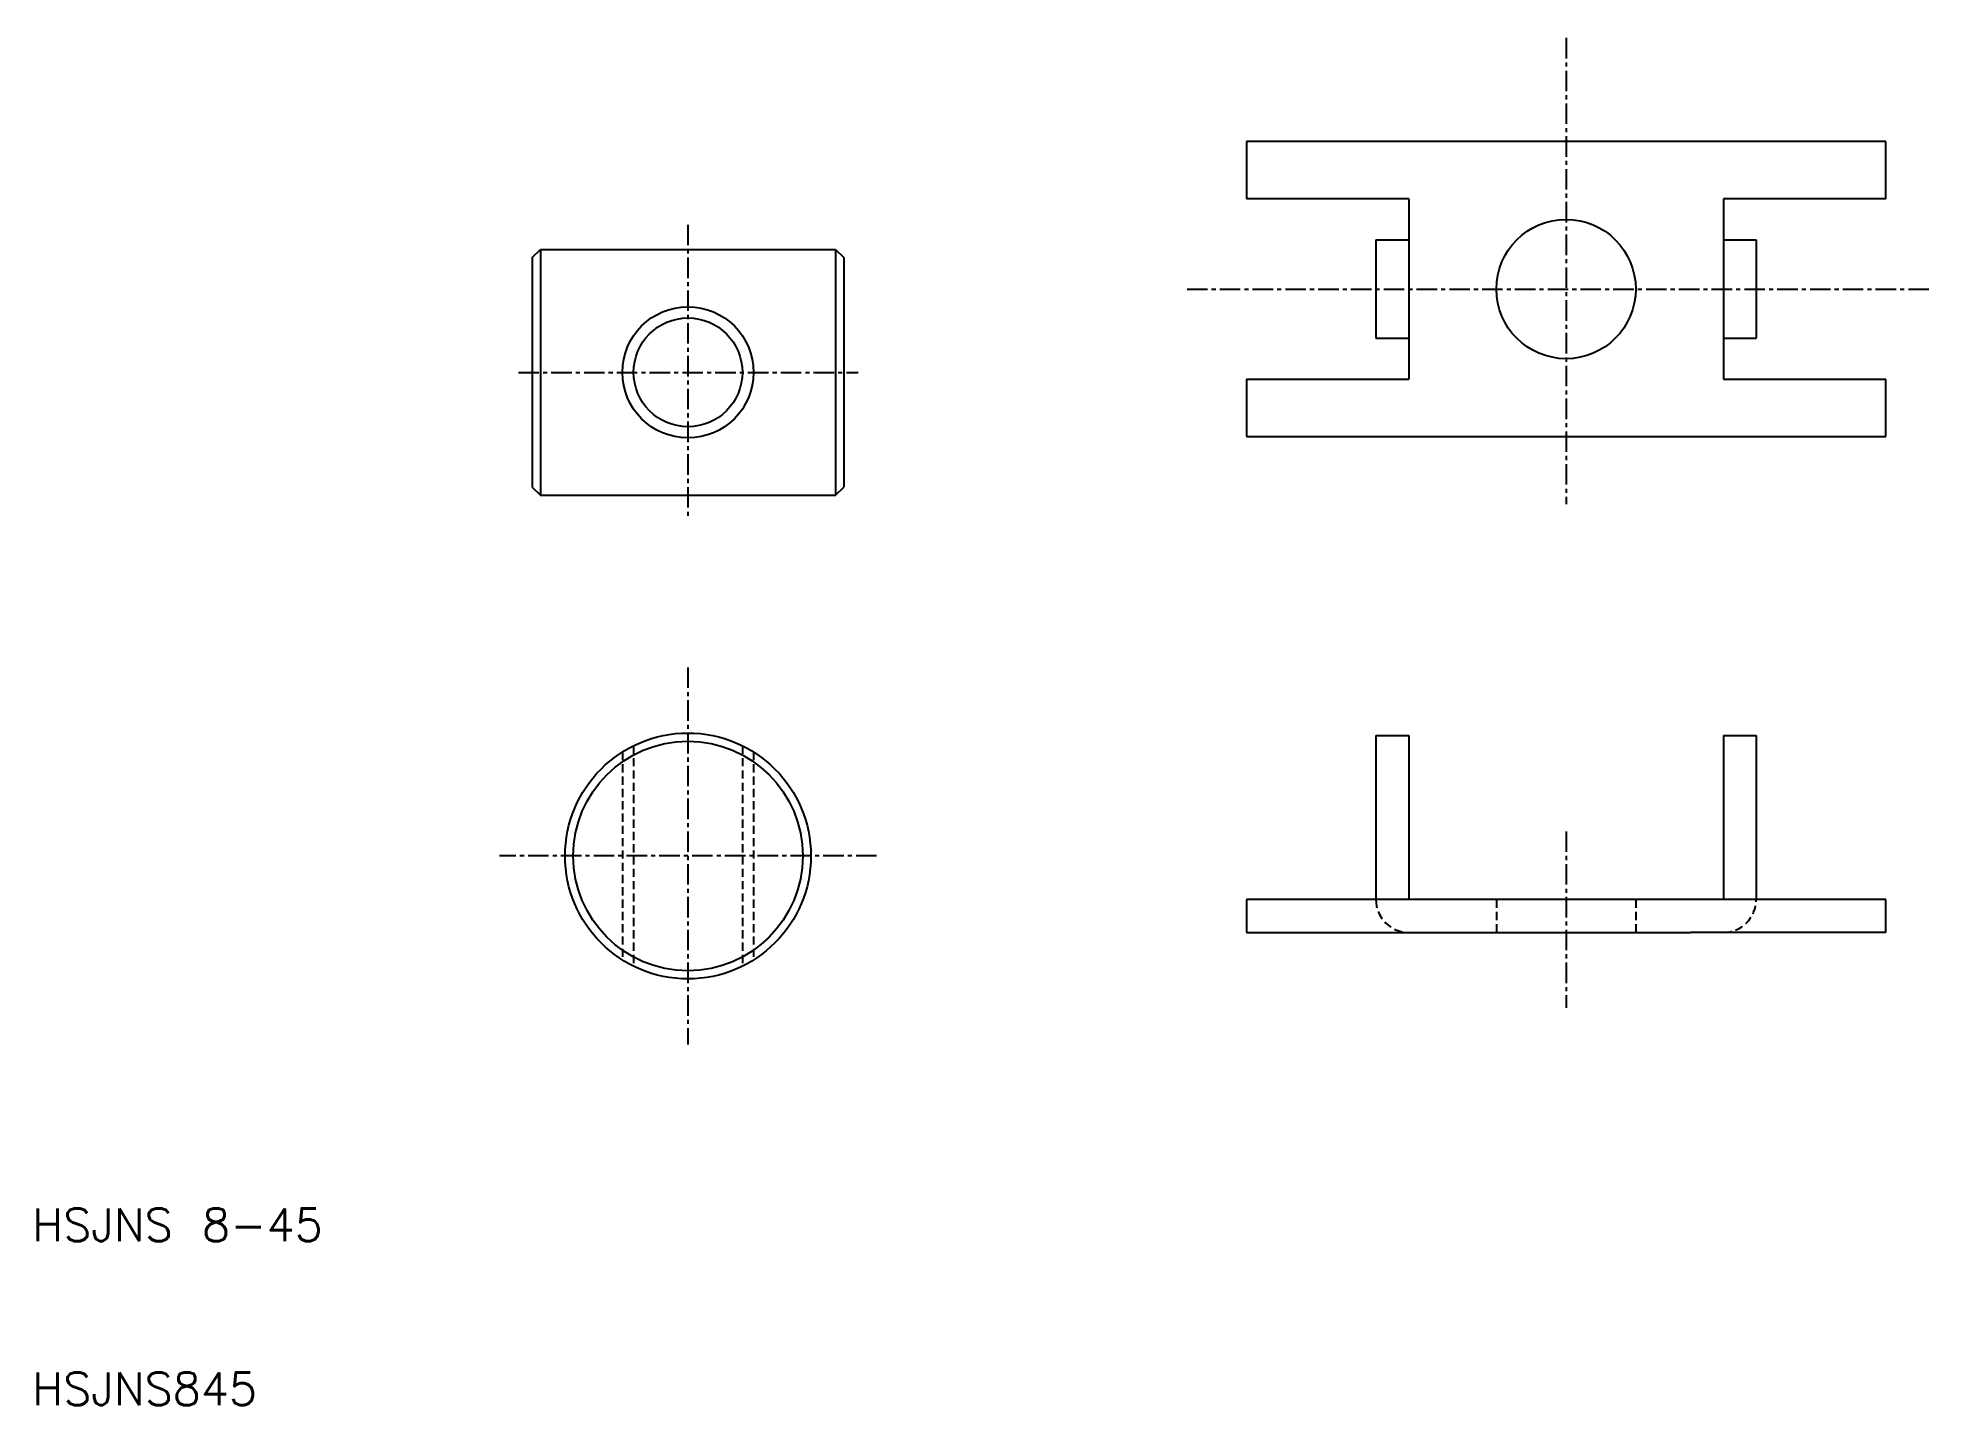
# Model space of a CAD drawing. Extents: x -40 to 76, y -63 to 20.
import ezdxf

# ---------------------------------------------------------------- set-up
doc = ezdxf.new("R2010")
doc.units = 0
doc.linetypes.add('CENTER', pattern=[2, 1.25, -0.25, 0.25, -0.25])
doc.linetypes.add('DASHED', pattern=[0.75, 0.5, -0.25])
doc.layers.get('0').update_dxf_attribs({"linetype": 'CONTINUOUS'})
doc.layers.add('CENTER', color=1, linetype='CENTER')
doc.styles.get("Standard").update_dxf_attribs({"font": 'txt.shx', "bigfont": 'bigfont.shx'})

msp = doc.modelspace()

# ---------------------------------------------------------------- linework, layer by layer
at = {"color": 7, "linetype": 'CONTINUOUS'}
for p, q in [((34.06, 14.08), (34.06, 10.58)), ((73.06, 14.08), (34.06, 14.08)), ((73.06, 10.58), (73.06, 14.08)), ((43.96, 10.58), (34.06, 10.58)), ((73.06, 10.58), (63.16, 10.58)), ((43.96, 8.08), (43.96, 2.08)), ((-9.5, 7), (-9, 7.5)), ((-9.5, 7), (-9.5, -7)), ((-9, 7.5), (-9, -7.5)), ((-9, 7.5), (9, 7.5)), ((9, 7.5), (9.5, 7)), ((9, 7.5), (9, -7.5)), ((9.5, 7), (9.5, -7)), ((34.06, -0.42), (34.06, -3.92)), ((34.06, -0.42), (43.96, -0.42)), ((63.16, -0.42), (73.06, -0.42)), ((73.06, -3.92), (73.06, -0.42)), ((34.06, -3.92), (73.06, -3.92)), ((-9.5, -7), (-9, -7.5)), ((-9, -7.5), (9, -7.5)), ((9, -7.5), (9.5, -7)), ((41.96, -22.16), (43.96, -22.16)), ((63.16, -22.16), (65.16, -22.16)), ((34.06, -32.16), (34.06, -34.16)), ((73.06, -32.16), (34.06, -32.16)), ((73.06, -34.16), (73.06, -32.16)), ((34.06, -34.16), (45.96, -34.16)), ((45.96, -34.16), (61.16, -34.16)), ((73.06, -34.16), (61.16, -34.16))]:
    msp.add_line(p, q, dxfattribs=at)
at = {"color": 0, "linetype": 'BYBLOCK'}
for p, q in [((43.96, 10.58), (43.96, 8.08)), ((63.16, 10.58), (63.16, -0.42)), ((41.96, 8.08), (43.96, 8.08)), ((41.96, 8.08), (41.96, 2.08)), ((63.16, 8.08), (65.16, 8.08)), ((65.16, 8.08), (65.16, 2.08)), ((41.96, 2.08), (43.96, 2.08)), ((43.96, 2.08), (43.96, -0.42)), ((63.16, 2.08), (65.16, 2.08)), ((41.96, -22.16), (41.96, -32.16)), ((43.96, -22.16), (43.96, -32.16)), ((63.16, -22.16), (63.16, -32.16)), ((65.16, -22.16), (65.16, -32.16))]:
    msp.add_line(p, q, dxfattribs=at)
at = {"color": 3, "linetype": 'DASHED'}
for p, q in [((-3.32, -22.78), (-3.32, -36.22)), ((3.32, -22.78), (3.32, -36.22)), ((-4, -23.16), (-4, -35.84)), ((4, -23.16), (4, -35.84)), ((49.31, -32.16), (49.31, -34.16)), ((57.81, -32.16), (57.81, -34.16))]:
    msp.add_line(p, q, dxfattribs=at)
at = {"color": 7, "linetype": 'CONTINUOUS'}
for centre, radius in [((53.56, 5.08), 4.25), ((0, 0), 3.32), ((0, -29.5), 7.5), ((0, -29.5), 7)]:
    msp.add_circle(centre, radius, dxfattribs=at)
at = {"color": 3, "linetype": 'CONTINUOUS'}
msp.add_circle((0, 0), 4, dxfattribs=at)
at = {"color": 3, "linetype": 'DASHED'}
for centre, start, end in [((43.96, -32.16), 180, 270), ((63.16, -32.16), 270, 0)]:
    msp.add_arc(centre, 2, start, end, dxfattribs=at)
at = {"layer": 'CENTER', "color": 1, "linetype": 'CENTER'}
for p, q in [((53.56, 20.4), (53.56, -8.04)), ((0, 9), (0, -9)), ((30.44, 5.08), (75.77, 5.08)), ((-10.34, 0), (10.38, 0)), ((0, -18), (0, -41)), ((53.56, -28), (53.56, -38.76)), ((11.5, -29.5), (-11.5, -29.5))]:
    msp.add_line(p, q, dxfattribs=at)

# ---------------------------------------------------------------- texts
at = {"color": 7, "linetype": 'CONTINUOUS'}
for s, p in [('HSJNS 8-45', (-40, -53)), ('HSJNS845', (-40, -63))]:
    msp.add_text(s, height=2, dxfattribs=at).set_placement(p)

doc.saveas('drawing.dxf')
